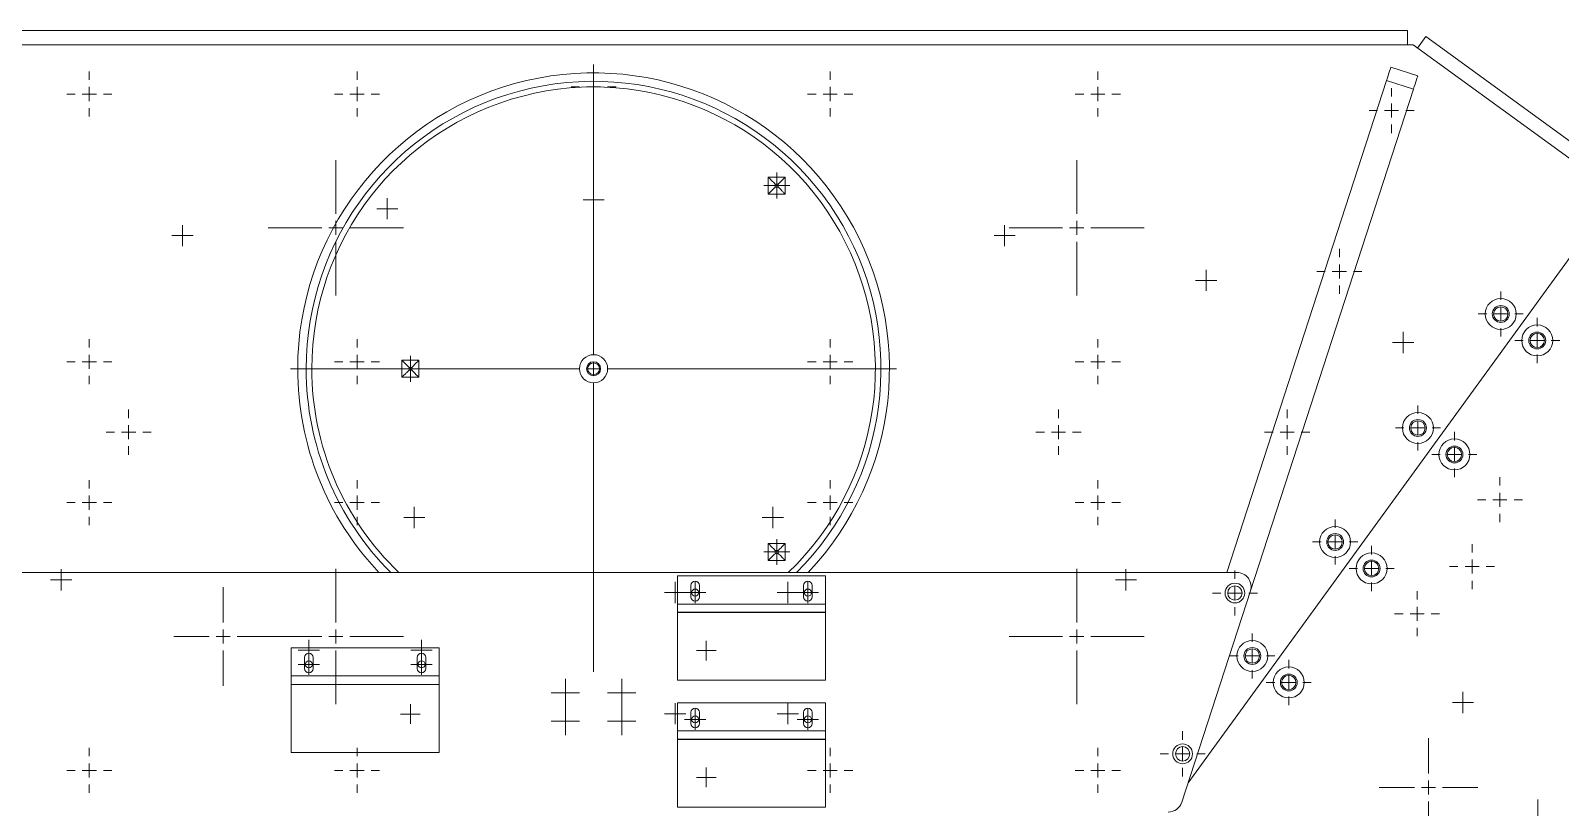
# Model space of a CAD drawing. Header units: millimetres. Extents: x 1529 to 6255, y 1713 to 5797.
# Drawn here: x 2578 to 3121, y 5125 to 5401 of the extents above; entities that cross this region are included whole.
import ezdxf

# ---------------------------------------------------------------- set-up
doc = ezdxf.new("R2010")
doc.units = ezdxf.units.MM

# ---------------------------------------------------------------- blocks, each defined once
blk = doc.blocks.new('SW_CENTERMARKSYMBOL_10')
at = {"color": 0, "linetype": 'Continuous', "lineweight": 0}
for p, q in [((0, 5), (0, 107.5)), ((-5, 0), (-107.5, 0)), ((0, 0), (-2.5, 0)), ((0, 0), (0, 2.5)), ((0, 0), (0, -2.5)), ((0, 0), (2.5, 0)), ((5, 0), (107.5, 0)), ((0, -5), (0, -107.5))]:
    blk.add_line(p, q, dxfattribs=at)
blk = doc.blocks.new('SW_CENTERMARKSYMBOL_11')
at = {"color": 0, "linetype": 'Continuous', "lineweight": 0}
for p, q in [((0, 5), (0, 8)), ((-5, 0), (-8, 0)), ((0, 0), (-2.5, 0)), ((0, 0), (0, 2.5)), ((0, 0), (0, -2.5)), ((0, 0), (2.5, 0)), ((5, 0), (8, 0)), ((0, -5), (0, -8))]:
    blk.add_line(p, q, dxfattribs=at)
blk = doc.blocks.new('SW_CENTERMARKSYMBOL_12')
at = {"color": 0, "linetype": 'Continuous', "lineweight": 0}
for p, q in [((0, 5), (0, 8)), ((-5, 0), (-8, 0)), ((0, 0), (-2.5, 0)), ((0, 0), (0, 2.5)), ((0, 0), (0, -2.5)), ((0, 0), (2.5, 0)), ((5, 0), (8, 0)), ((0, -5), (0, -8))]:
    blk.add_line(p, q, dxfattribs=at)
blk = doc.blocks.new('SW_CENTERMARKSYMBOL_19')
at = {"color": 0, "linetype": 'Continuous', "lineweight": 0}
for p, q in [((0, 5), (0, 8)), ((-5, 0), (-8, 0)), ((0, 0), (-2.5, 0)), ((0, 0), (0, 2.5)), ((0, 0), (0, -2.5)), ((0, 0), (2.5, 0)), ((5, 0), (8, 0)), ((0, -5), (0, -8))]:
    blk.add_line(p, q, dxfattribs=at)
blk = doc.blocks.new('SW_CENTERMARKSYMBOL_20')
at = {"color": 0, "linetype": 'Continuous', "lineweight": 0}
for p, q in [((0, 5), (0, 8)), ((-5, 0), (-8, 0)), ((0, 0), (-2.5, 0)), ((0, 0), (0, 2.5)), ((0, 0), (0, -2.5)), ((0, 0), (2.5, 0)), ((5, 0), (8, 0)), ((0, -5), (0, -8))]:
    blk.add_line(p, q, dxfattribs=at)
blk = doc.blocks.new('SW_CENTERMARKSYMBOL_30')
at = {"color": 0, "linetype": 'Continuous', "lineweight": 0}
for p, q in [((-2.5, 0), (-3.75, 0)), ((0, 0), (-2.5, 0)), ((0, 2.5), (0, 3.75)), ((0, 0), (0, 2.5)), ((0, 0), (0, -2.5)), ((0, 0), (2.5, 0)), ((2.5, 0), (3.75, 0)), ((0, -2.5), (0, -3.75))]:
    blk.add_line(p, q, dxfattribs=at)
blk = doc.blocks.new('SW_CENTERMARKSYMBOL_34')
at = {"color": 0, "linetype": 'Continuous', "lineweight": 0}
for p, q in [((0, 5), (0, 8)), ((-5, 0), (-8, 0)), ((0, 0), (-2.5, 0)), ((0, 0), (0, 2.5)), ((0, 0), (0, -2.5)), ((0, 0), (2.5, 0)), ((5, 0), (8, 0)), ((0, -5), (0, -8))]:
    blk.add_line(p, q, dxfattribs=at)
blk = doc.blocks.new('SW_CENTERMARKSYMBOL_35')
at = {"color": 0, "linetype": 'Continuous', "lineweight": 0}
for p, q in [((0, 5), (0, 8)), ((-5, 0), (-8, 0)), ((0, 0), (-2.5, 0)), ((0, 0), (0, 2.5)), ((0, 0), (0, -2.5)), ((0, 0), (2.5, 0)), ((5, 0), (8, 0)), ((0, -5), (0, -8))]:
    blk.add_line(p, q, dxfattribs=at)
blk = doc.blocks.new('SW_CENTERMARKSYMBOL_36')
at = {"color": 0, "linetype": 'Continuous', "lineweight": 0}
for p, q in [((0, 5), (0, 8)), ((-5, 0), (-8, 0)), ((0, 0), (-2.5, 0)), ((0, 0), (0, 2.5)), ((0, 0), (0, -2.5)), ((0, 0), (2.5, 0)), ((5, 0), (8, 0)), ((0, -5), (0, -8))]:
    blk.add_line(p, q, dxfattribs=at)
blk = doc.blocks.new('SW_CENTERMARKSYMBOL_43')
at = {"color": 0, "linetype": 'Continuous', "lineweight": 0}
for p, q in [((0, 5), (0, 8)), ((-5, 0), (-8, 0)), ((0, 0), (-2.5, 0)), ((0, 0), (0, 2.5)), ((0, 0), (0, -2.5)), ((0, 0), (2.5, 0)), ((5, 0), (8, 0)), ((0, -5), (0, -8))]:
    blk.add_line(p, q, dxfattribs=at)
blk = doc.blocks.new('SW_CENTERMARKSYMBOL_44')
at = {"color": 0, "linetype": 'Continuous', "lineweight": 0}
for p, q in [((0, 5), (0, 8)), ((-5, 0), (-8, 0)), ((0, 0), (-2.5, 0)), ((0, 0), (0, 2.5)), ((0, 0), (0, -2.5)), ((0, 0), (2.5, 0)), ((5, 0), (8, 0)), ((0, -5), (0, -8))]:
    blk.add_line(p, q, dxfattribs=at)
blk = doc.blocks.new('SW_CENTERMARKSYMBOL_45')
at = {"color": 0, "linetype": 'Continuous', "lineweight": 0}
for p, q in [((0, 5), (0, 8)), ((-5, 0), (-8, 0)), ((0, 0), (-2.5, 0)), ((0, 0), (0, 2.5)), ((0, 0), (0, -2.5)), ((0, 0), (2.5, 0)), ((5, 0), (8, 0)), ((0, -5), (0, -8))]:
    blk.add_line(p, q, dxfattribs=at)
blk = doc.blocks.new('SW_CENTERMARKSYMBOL_46')
at = {"color": 0, "linetype": 'Continuous', "lineweight": 0}
for p, q in [((0, 5), (0, 8)), ((-5, 0), (-8, 0)), ((0, 0), (-2.5, 0)), ((0, 0), (0, 2.5)), ((0, 0), (0, -2.5)), ((0, 0), (2.5, 0)), ((5, 0), (8, 0)), ((0, -5), (0, -8))]:
    blk.add_line(p, q, dxfattribs=at)
blk = doc.blocks.new('SW_CENTERMARKSYMBOL_47')
at = {"color": 0, "linetype": 'Continuous', "lineweight": 0}
for p, q in [((0, 5), (0, 8)), ((-5, 0), (-8, 0)), ((0, 0), (-2.5, 0)), ((0, 0), (0, 2.5)), ((0, 0), (0, -2.5)), ((0, 0), (2.5, 0)), ((5, 0), (8, 0)), ((0, -5), (0, -8))]:
    blk.add_line(p, q, dxfattribs=at)
blk = doc.blocks.new('SW_CENTERMARKSYMBOL_48')
at = {"color": 0, "linetype": 'Continuous', "lineweight": 0}
for p, q in [((0, 5), (0, 8)), ((-5, 0), (-8, 0)), ((0, 0), (-2.5, 0)), ((0, 0), (0, 2.5)), ((0, 0), (0, -2.5)), ((0, 0), (2.5, 0)), ((5, 0), (8, 0)), ((0, -5), (0, -8))]:
    blk.add_line(p, q, dxfattribs=at)
blk = doc.blocks.new('SW_CENTERMARKSYMBOL_49')
at = {"color": 0, "linetype": 'Continuous', "lineweight": 0}
for p, q in [((0, 5), (0, 8)), ((-5, 0), (-8, 0)), ((0, 0), (-2.5, 0)), ((0, 0), (0, 2.5)), ((0, 0), (0, -2.5)), ((0, 0), (2.5, 0)), ((5, 0), (8, 0)), ((0, -5), (0, -8))]:
    blk.add_line(p, q, dxfattribs=at)
blk = doc.blocks.new('SW_CENTERMARKSYMBOL_50')
at = {"color": 0, "linetype": 'Continuous', "lineweight": 0}
for p, q in [((0, 5), (0, 8)), ((-5, 0), (-8, 0)), ((0, 0), (-2.5, 0)), ((0, 0), (0, 2.5)), ((0, 0), (0, -2.5)), ((0, 0), (2.5, 0)), ((5, 0), (8, 0)), ((0, -5), (0, -8))]:
    blk.add_line(p, q, dxfattribs=at)
blk = doc.blocks.new('SW_CENTERMARKSYMBOL_51')
at = {"color": 0, "linetype": 'Continuous', "lineweight": 0}
for p, q in [((0, 5), (0, 8)), ((-5, 0), (-8, 0)), ((0, 0), (-2.5, 0)), ((0, 0), (0, 2.5)), ((0, 0), (0, -2.5)), ((0, 0), (2.5, 0)), ((5, 0), (8, 0)), ((0, -5), (0, -8))]:
    blk.add_line(p, q, dxfattribs=at)
blk = doc.blocks.new('SW_CENTERMARKSYMBOL_52')
at = {"color": 0, "linetype": 'Continuous', "lineweight": 0}
for p, q in [((0, 5), (0, 8)), ((-5, 0), (-8, 0)), ((0, 0), (-2.5, 0)), ((0, 0), (0, 2.5)), ((0, 0), (0, -2.5)), ((0, 0), (2.5, 0)), ((5, 0), (8, 0)), ((0, -5), (0, -8))]:
    blk.add_line(p, q, dxfattribs=at)
blk = doc.blocks.new('SW_CENTERMARKSYMBOL_53')
at = {"color": 0, "linetype": 'Continuous', "lineweight": 0}
for p, q in [((0, 5), (0, 8)), ((-5, 0), (-8, 0)), ((0, 0), (-2.5, 0)), ((0, 0), (0, 2.5)), ((0, 0), (0, -2.5)), ((0, 0), (2.5, 0)), ((5, 0), (8, 0)), ((0, -5), (0, -8))]:
    blk.add_line(p, q, dxfattribs=at)
blk = doc.blocks.new('SW_CENTERMARKSYMBOL_54')
at = {"color": 0, "linetype": 'Continuous', "lineweight": 0}
for p, q in [((0, 5), (0, 8)), ((-5, 0), (-8, 0)), ((0, 0), (-2.5, 0)), ((0, 0), (0, 2.5)), ((0, 0), (0, -2.5)), ((0, 0), (2.5, 0)), ((5, 0), (8, 0)), ((0, -5), (0, -8))]:
    blk.add_line(p, q, dxfattribs=at)
blk = doc.blocks.new('SW_CENTERMARKSYMBOL_55')
at = {"color": 0, "linetype": 'Continuous', "lineweight": 0}
for p, q in [((-2.5, 0), (-5, 0)), ((0, 0), (-2.5, 0)), ((0, 2.5), (0, 5)), ((0, 0), (0, 2.5)), ((0, 0), (0, -2.5)), ((0, 0), (2.5, 0)), ((2.5, 0), (5, 0)), ((0, -2.5), (0, -5))]:
    blk.add_line(p, q, dxfattribs=at)
blk = doc.blocks.new('SW_CENTERMARKSYMBOL_56')
at = {"color": 0, "linetype": 'Continuous', "lineweight": 0}
for p, q in [((-2.5, 0), (-5, 0)), ((0, 0), (-2.5, 0)), ((0, 2.5), (0, 5)), ((0, 0), (0, 2.5)), ((0, 0), (0, -2.5)), ((0, 0), (2.5, 0)), ((2.5, 0), (5, 0)), ((0, -2.5), (0, -5))]:
    blk.add_line(p, q, dxfattribs=at)
blk = doc.blocks.new('SW_CENTERMARKSYMBOL_57')
at = {"color": 0, "linetype": 'Continuous', "lineweight": 0}
for p, q in [((-2.5, 0), (-5, 0)), ((0, 0), (-2.5, 0)), ((0, 2.5), (0, 5)), ((0, 0), (0, 2.5)), ((0, 0), (0, -2.5)), ((0, 0), (2.5, 0)), ((2.5, 0), (5, 0)), ((0, -2.5), (0, -5))]:
    blk.add_line(p, q, dxfattribs=at)
blk = doc.blocks.new('SW_CENTERMARKSYMBOL_58')
at = {"color": 0, "linetype": 'Continuous', "lineweight": 0}
for p, q in [((-2.5, 0), (-5, 0)), ((0, 0), (-2.5, 0)), ((0, 2.5), (0, 5)), ((0, 0), (0, 2.5)), ((0, 0), (0, -2.5)), ((0, 0), (2.5, 0)), ((2.5, 0), (5, 0)), ((0, -2.5), (0, -5))]:
    blk.add_line(p, q, dxfattribs=at)
blk = doc.blocks.new('SW_CENTERMARKSYMBOL_59')
at = {"color": 0, "linetype": 'Continuous', "lineweight": 0}
for p, q in [((0, 5), (0, 8)), ((-5, 0), (-8, 0)), ((0, 0), (-2.5, 0)), ((0, 0), (0, 2.5)), ((0, 0), (0, -2.5)), ((0, 0), (2.5, 0)), ((5, 0), (8, 0)), ((0, -5), (0, -8))]:
    blk.add_line(p, q, dxfattribs=at)
blk = doc.blocks.new('SW_CENTERMARKSYMBOL_60')
at = {"color": 0, "linetype": 'Continuous', "lineweight": 0}
for p, q in [((0, 5), (0, 8)), ((-5, 0), (-8, 0)), ((0, 0), (-2.5, 0)), ((0, 0), (0, 2.5)), ((0, 0), (0, -2.5)), ((0, 0), (2.5, 0)), ((5, 0), (8, 0)), ((0, -5), (0, -8))]:
    blk.add_line(p, q, dxfattribs=at)
blk = doc.blocks.new('SW_CENTERMARKSYMBOL_61')
at = {"color": 0, "linetype": 'Continuous', "lineweight": 0}
for p, q in [((0, 5), (0, 8)), ((-5, 0), (-8, 0)), ((0, 0), (-2.5, 0)), ((0, 0), (0, 2.5)), ((0, 0), (0, -2.5)), ((0, 0), (2.5, 0)), ((5, 0), (8, 0)), ((0, -5), (0, -8))]:
    blk.add_line(p, q, dxfattribs=at)
blk = doc.blocks.new('SW_CENTERMARKSYMBOL_62')
at = {"color": 0, "linetype": 'Continuous', "lineweight": 0}
for p, q in [((0, 5), (0, 8)), ((-5, 0), (-8, 0)), ((0, 0), (-2.5, 0)), ((0, 0), (0, 2.5)), ((0, 0), (0, -2.5)), ((0, 0), (2.5, 0)), ((5, 0), (8, 0)), ((0, -5), (0, -8))]:
    blk.add_line(p, q, dxfattribs=at)
blk = doc.blocks.new('SW_CENTERMARKSYMBOL_63')
at = {"color": 0, "linetype": 'Continuous', "lineweight": 0}
for p, q in [((0, 5), (0, 8)), ((-5, 0), (-8, 0)), ((0, 0), (-2.5, 0)), ((0, 0), (0, 2.5)), ((0, 0), (0, -2.5)), ((0, 0), (2.5, 0)), ((5, 0), (8, 0)), ((0, -5), (0, -8))]:
    blk.add_line(p, q, dxfattribs=at)
blk = doc.blocks.new('SW_CENTERMARKSYMBOL_64')
at = {"color": 0, "linetype": 'Continuous', "lineweight": 0}
for p, q in [((0, 5), (0, 8)), ((-5, 0), (-8, 0)), ((0, 0), (-2.5, 0)), ((0, 0), (0, 2.5)), ((0, 0), (0, -2.5)), ((0, 0), (2.5, 0)), ((5, 0), (8, 0)), ((0, -5), (0, -8))]:
    blk.add_line(p, q, dxfattribs=at)
blk = doc.blocks.new('SW_CENTERMARKSYMBOL_65')
at = {"color": 0, "linetype": 'Continuous', "lineweight": 0}
for p, q in [((0, 5), (0, 8)), ((-5, 0), (-8, 0)), ((0, 0), (-2.5, 0)), ((0, 0), (0, 2.5)), ((0, 0), (0, -2.5)), ((0, 0), (2.5, 0)), ((5, 0), (8, 0)), ((0, -5), (0, -8))]:
    blk.add_line(p, q, dxfattribs=at)
blk = doc.blocks.new('SW_CENTERMARKSYMBOL_66')
at = {"color": 0, "linetype": 'Continuous', "lineweight": 0}
for p, q in [((0, 5), (0, 8)), ((-5, 0), (-8, 0)), ((0, 0), (-2.5, 0)), ((0, 0), (0, 2.5)), ((0, 0), (0, -2.5)), ((0, 0), (2.5, 0)), ((5, 0), (8, 0)), ((0, -5), (0, -8))]:
    blk.add_line(p, q, dxfattribs=at)
blk = doc.blocks.new('SW_CENTERMARKSYMBOL_67')
at = {"color": 0, "linetype": 'Continuous', "lineweight": 0}
for p, q in [((-2.5, 0), (-4.6, 0)), ((0, 0), (-2.5, 0)), ((0, 2.5), (0, 4.6)), ((0, 0), (0, 2.5)), ((0, 0), (0, -2.5)), ((0, 0), (2.5, 0)), ((2.5, 0), (4.6, 0)), ((0, -2.5), (0, -4.6))]:
    blk.add_line(p, q, dxfattribs=at)
blk = doc.blocks.new('SW_CENTERMARKSYMBOL_68')
at = {"color": 0, "linetype": 'Continuous', "lineweight": 0}
for p, q in [((-2.5, 0), (-4.6, 0)), ((0, 0), (-2.5, 0)), ((0, 2.5), (0, 4.6)), ((0, 0), (0, 2.5)), ((0, 0), (0, -2.5)), ((0, 0), (2.5, 0)), ((2.5, 0), (4.6, 0)), ((0, -2.5), (0, -4.6))]:
    blk.add_line(p, q, dxfattribs=at)
blk = doc.blocks.new('SW_CENTERMARKSYMBOL_69')
at = {"color": 0, "linetype": 'Continuous', "lineweight": 0}
for p, q in [((-2.5, 0), (-4.6, 0)), ((0, 0), (-2.5, 0)), ((0, 2.5), (0, 4.6)), ((0, 0), (0, 2.5)), ((0, 0), (0, -2.5)), ((0, 0), (2.5, 0)), ((2.5, 0), (4.6, 0)), ((0, -2.5), (0, -4.6))]:
    blk.add_line(p, q, dxfattribs=at)
blk = doc.blocks.new('SW_CENTERMARKSYMBOL_78')
at = {"color": 0, "linetype": 'Continuous', "lineweight": 0}
for p, q in [((0, 5), (0, 8)), ((-5, 0), (-8, 0)), ((0, 0), (-2.5, 0)), ((0, 0), (0, 2.5)), ((0, 0), (0, -2.5)), ((0, 0), (2.5, 0)), ((5, 0), (8, 0)), ((0, -5), (0, -8))]:
    blk.add_line(p, q, dxfattribs=at)
blk = doc.blocks.new('SW_CENTERMARKSYMBOL_111')
at = {"color": 0, "linetype": 'Continuous', "lineweight": 0}
for p, q in [((0, 5), (0, 24)), ((-5, 0), (-24, 0)), ((0, 0), (-2.5, 0)), ((0, 0), (0, 2.5)), ((0, 0), (0, -2.5)), ((0, 0), (2.5, 0)), ((5, 0), (24, 0)), ((0, -5), (0, -24))]:
    blk.add_line(p, q, dxfattribs=at)
blk = doc.blocks.new('SW_CENTERMARKSYMBOL_115')
at = {"color": 0, "linetype": 'Continuous', "lineweight": 0}
for p, q in [((0, 5), (0, 8)), ((-5, 0), (-8, 0)), ((0, 0), (-2.5, 0)), ((0, 0), (0, 2.5)), ((0, 0), (0, -2.5)), ((0, 0), (2.5, 0)), ((5, 0), (8, 0)), ((0, -5), (0, -8))]:
    blk.add_line(p, q, dxfattribs=at)
blk = doc.blocks.new('SW_CENTERMARKSYMBOL_128')
at = {"color": 0, "linetype": 'Continuous', "lineweight": 0}
for p, q in [((0, 5), (0, 8)), ((-5, 0), (-8, 0)), ((0, 0), (-2.5, 0)), ((0, 0), (0, 2.5)), ((0, 0), (0, -2.5)), ((0, 0), (2.5, 0)), ((5, 0), (8, 0)), ((0, -5), (0, -8))]:
    blk.add_line(p, q, dxfattribs=at)
blk = doc.blocks.new('SW_CENTERMARKSYMBOL_129')
at = {"color": 0, "linetype": 'Continuous', "lineweight": 0}
for p, q in [((0, 5), (0, 8)), ((-5, 0), (-8, 0)), ((0, 0), (-2.5, 0)), ((0, 0), (0, 2.5)), ((0, 0), (0, -2.5)), ((0, 0), (2.5, 0)), ((5, 0), (8, 0)), ((0, -5), (0, -8))]:
    blk.add_line(p, q, dxfattribs=at)
blk = doc.blocks.new('SW_CENTERMARKSYMBOL_130')
at = {"color": 0, "linetype": 'Continuous', "lineweight": 0}
for p, q in [((0, 5), (0, 8)), ((-5, 0), (-8, 0)), ((0, 0), (-2.5, 0)), ((0, 0), (0, 2.5)), ((0, 0), (0, -2.5)), ((0, 0), (2.5, 0)), ((5, 0), (8, 0)), ((0, -5), (0, -8))]:
    blk.add_line(p, q, dxfattribs=at)
blk = doc.blocks.new('SW_CENTERMARKSYMBOL_131')
at = {"color": 0, "linetype": 'Continuous', "lineweight": 0}
for p, q in [((0, 5), (0, 8)), ((-5, 0), (-8, 0)), ((0, 0), (-2.5, 0)), ((0, 0), (0, 2.5)), ((0, 0), (0, -2.5)), ((0, 0), (2.5, 0)), ((5, 0), (8, 0)), ((0, -5), (0, -8))]:
    blk.add_line(p, q, dxfattribs=at)
blk = doc.blocks.new('SW_CENTERMARKSYMBOL_132')
at = {"color": 0, "linetype": 'Continuous', "lineweight": 0}
for p, q in [((0, 5), (0, 8)), ((-5, 0), (-8, 0)), ((0, 0), (-2.5, 0)), ((0, 0), (0, 2.5)), ((0, 0), (0, -2.5)), ((0, 0), (2.5, 0)), ((5, 0), (8, 0)), ((0, -5), (0, -8))]:
    blk.add_line(p, q, dxfattribs=at)
blk = doc.blocks.new('SW_CENTERMARKSYMBOL_135')
at = {"color": 0, "linetype": 'Continuous', "lineweight": 0}
for p, q in [((-2.5, 0), (-3.75, 0)), ((0, 0), (-2.5, 0)), ((0, 2.5), (0, 3.75)), ((0, 0), (0, 2.5)), ((0, 0), (0, -2.5)), ((0, 0), (2.5, 0)), ((2.5, 0), (3.75, 0)), ((0, -2.5), (0, -3.75))]:
    blk.add_line(p, q, dxfattribs=at)
blk = doc.blocks.new('SW_CENTERMARKSYMBOL_136')
at = {"color": 0, "linetype": 'Continuous', "lineweight": 0}
for p, q in [((-2.5, 0), (-3.75, 0)), ((0, 0), (-2.5, 0)), ((0, 2.5), (0, 3.75)), ((0, 0), (0, 2.5)), ((0, 0), (0, -2.5)), ((0, 0), (2.5, 0)), ((2.5, 0), (3.75, 0)), ((0, -2.5), (0, -3.75))]:
    blk.add_line(p, q, dxfattribs=at)
blk = doc.blocks.new('SW_CENTERMARKSYMBOL_137')
at = {"color": 0, "linetype": 'Continuous', "lineweight": 0}
for p, q in [((-2.5, 0), (-3.75, 0)), ((0, 0), (-2.5, 0)), ((0, 2.5), (0, 3.75)), ((0, 0), (0, 2.5)), ((0, 0), (0, -2.5)), ((0, 0), (2.5, 0)), ((2.5, 0), (3.75, 0)), ((0, -2.5), (0, -3.75))]:
    blk.add_line(p, q, dxfattribs=at)
blk = doc.blocks.new('SW_CENTERMARKSYMBOL_138')
at = {"color": 0, "linetype": 'Continuous', "lineweight": 0}
for p, q in [((-2.5, 0), (-3.75, 0)), ((0, 0), (-2.5, 0)), ((0, 2.5), (0, 3.75)), ((0, 0), (0, 2.5)), ((0, 0), (0, -2.5)), ((0, 0), (2.5, 0)), ((2.5, 0), (3.75, 0)), ((0, -2.5), (0, -3.75))]:
    blk.add_line(p, q, dxfattribs=at)
blk = doc.blocks.new('SW_CENTERMARKSYMBOL_139')
at = {"color": 0, "linetype": 'Continuous', "lineweight": 0}
for p, q in [((-2.5, 0), (-3.75, 0)), ((0, 0), (-2.5, 0)), ((0, 2.5), (0, 3.75)), ((0, 0), (0, 2.5)), ((0, 0), (0, -2.5)), ((0, 0), (2.5, 0)), ((2.5, 0), (3.75, 0)), ((0, -2.5), (0, -3.75))]:
    blk.add_line(p, q, dxfattribs=at)
blk = doc.blocks.new('SW_CENTERMARKSYMBOL_140')
at = {"color": 0, "linetype": 'Continuous', "lineweight": 0}
for p, q in [((-2.5, 0), (-3.75, 0)), ((0, 0), (-2.5, 0)), ((0, 2.5), (0, 3.75)), ((0, 0), (0, 2.5)), ((0, 0), (0, -2.5)), ((0, 0), (2.5, 0)), ((2.5, 0), (3.75, 0)), ((0, -2.5), (0, -3.75))]:
    blk.add_line(p, q, dxfattribs=at)
blk = doc.blocks.new('SW_CENTERMARKSYMBOL_178')
at = {"color": 0, "linetype": 'Continuous', "lineweight": 0}
for p, q in [((-2.5, 0), (-3.5, 0)), ((0, 0), (-2.5, 0)), ((0, 2.5), (0, 3.5)), ((0, 0), (0, 2.5)), ((0, 0), (0, -2.5)), ((0, 0), (2.5, 0)), ((2.5, 0), (3.5, 0)), ((0, -2.5), (0, -3.5))]:
    blk.add_line(p, q, dxfattribs=at)
blk = doc.blocks.new('SW_CENTERMARKSYMBOL_185')
at = {"color": 0, "linetype": 'Continuous', "lineweight": 0}
for p, q in [((0, 5), (0, 24)), ((-5, 0), (-24, 0)), ((0, 0), (-2.5, 0)), ((0, 0), (0, 2.5)), ((0, 0), (0, -2.5)), ((0, 0), (2.5, 0)), ((5, 0), (24, 0)), ((0, -5), (0, -24))]:
    blk.add_line(p, q, dxfattribs=at)
blk = doc.blocks.new('SW_CENTERMARKSYMBOL_186')
at = {"color": 0, "linetype": 'Continuous', "lineweight": 0}
for p, q in [((0, 5), (0, 17.5)), ((-5, 0), (-17.5, 0)), ((0, 0), (-2.5, 0)), ((0, 0), (0, 2.5)), ((0, 0), (0, -2.5)), ((0, 0), (2.5, 0)), ((5, 0), (17.5, 0)), ((0, -5), (0, -17.5))]:
    blk.add_line(p, q, dxfattribs=at)
blk = doc.blocks.new('SW_CENTERMARKSYMBOL_225')
at = {"color": 0, "linetype": 'Continuous', "lineweight": 0}
for p, q in [((-2.5, 0), (-3.75, 0)), ((0, 0), (-2.5, 0)), ((0, 2.5), (0, 3.75)), ((0, 0), (0, 2.5)), ((0, 0), (0, -2.5)), ((0, 0), (2.5, 0)), ((2.5, 0), (3.75, 0)), ((0, -2.5), (0, -3.75))]:
    blk.add_line(p, q, dxfattribs=at)
blk = doc.blocks.new('SW_CENTERMARKSYMBOL_226')
at = {"color": 0, "linetype": 'Continuous', "lineweight": 0}
for p, q in [((-2.5, 0), (-3.75, 0)), ((0, 0), (-2.5, 0)), ((0, 2.5), (0, 3.75)), ((0, 0), (0, 2.5)), ((0, 0), (0, -2.5)), ((0, 0), (2.5, 0)), ((2.5, 0), (3.75, 0)), ((0, -2.5), (0, -3.75))]:
    blk.add_line(p, q, dxfattribs=at)
blk = doc.blocks.new('SW_CENTERMARKSYMBOL_227')
at = {"color": 0, "linetype": 'Continuous', "lineweight": 0}
for p, q in [((-2.5, 0), (-3.75, 0)), ((0, 0), (-2.5, 0)), ((0, 2.5), (0, 3.75)), ((0, 0), (0, 2.5)), ((0, 0), (0, -2.5)), ((0, 0), (2.5, 0)), ((2.5, 0), (3.75, 0)), ((0, -2.5), (0, -3.75))]:
    blk.add_line(p, q, dxfattribs=at)
blk = doc.blocks.new('SW_CENTERMARKSYMBOL_228')
at = {"color": 0, "linetype": 'Continuous', "lineweight": 0}
for p, q in [((-2.5, 0), (-3.75, 0)), ((0, 0), (-2.5, 0)), ((0, 2.5), (0, 3.75)), ((0, 0), (0, 2.5)), ((0, 0), (0, -2.5)), ((0, 0), (2.5, 0)), ((2.5, 0), (3.75, 0)), ((0, -2.5), (0, -3.75))]:
    blk.add_line(p, q, dxfattribs=at)
blk = doc.blocks.new('SW_CENTERMARKSYMBOL_229')
at = {"color": 0, "linetype": 'Continuous', "lineweight": 0}
for p, q in [((-2.5, 0), (-3.75, 0)), ((0, 0), (-2.5, 0)), ((0, 2.5), (0, 3.75)), ((0, 0), (0, 2.5)), ((0, 0), (0, -2.5)), ((0, 0), (2.5, 0)), ((2.5, 0), (3.75, 0)), ((0, -2.5), (0, -3.75))]:
    blk.add_line(p, q, dxfattribs=at)
blk = doc.blocks.new('SW_CENTERMARKSYMBOL_230')
at = {"color": 0, "linetype": 'Continuous', "lineweight": 0}
for p, q in [((-2.5, 0), (-3.75, 0)), ((0, 0), (-2.5, 0)), ((0, 2.5), (0, 3.75)), ((0, 0), (0, 2.5)), ((0, 0), (0, -2.5)), ((0, 0), (2.5, 0)), ((2.5, 0), (3.75, 0)), ((0, -2.5), (0, -3.75))]:
    blk.add_line(p, q, dxfattribs=at)
blk = doc.blocks.new('SW_CENTERMARKSYMBOL_231')
at = {"color": 0, "linetype": 'Continuous', "lineweight": 0}
for p, q in [((-2.5, 0), (-3.75, 0)), ((0, 0), (-2.5, 0)), ((0, 2.5), (0, 3.75)), ((0, 0), (0, 2.5)), ((0, 0), (0, -2.5)), ((0, 0), (2.5, 0)), ((2.5, 0), (3.75, 0)), ((0, -2.5), (0, -3.75))]:
    blk.add_line(p, q, dxfattribs=at)
blk = doc.blocks.new('SW_CENTERMARKSYMBOL_232')
at = {"color": 0, "linetype": 'Continuous', "lineweight": 0}
for p, q in [((-2.5, 0), (-3.75, 0)), ((0, 0), (-2.5, 0)), ((0, 2.5), (0, 3.75)), ((0, 0), (0, 2.5)), ((0, 0), (0, -2.5)), ((0, 0), (2.5, 0)), ((2.5, 0), (3.75, 0)), ((0, -2.5), (0, -3.75))]:
    blk.add_line(p, q, dxfattribs=at)
blk = doc.blocks.new('SW_CENTERMARKSYMBOL_233')
at = {"color": 0, "linetype": 'Continuous', "lineweight": 0}
for p, q in [((-2.5, 0), (-3.75, 0)), ((0, 0), (-2.5, 0)), ((0, 2.5), (0, 3.75)), ((0, 0), (0, 2.5)), ((0, 0), (0, -2.5)), ((0, 0), (2.5, 0)), ((2.5, 0), (3.75, 0)), ((0, -2.5), (0, -3.75))]:
    blk.add_line(p, q, dxfattribs=at)
blk = doc.blocks.new('SW_CENTERMARKSYMBOL_234')
at = {"color": 0, "linetype": 'Continuous', "lineweight": 0}
for p, q in [((-2.5, 0), (-3.75, 0)), ((0, 0), (-2.5, 0)), ((0, 2.5), (0, 3.75)), ((0, 0), (0, 2.5)), ((0, 0), (0, -2.5)), ((0, 0), (2.5, 0)), ((2.5, 0), (3.75, 0)), ((0, -2.5), (0, -3.75))]:
    blk.add_line(p, q, dxfattribs=at)
blk = doc.blocks.new('SW_CENTERMARKSYMBOL_235')
at = {"color": 0, "linetype": 'Continuous', "lineweight": 0}
for p, q in [((-2.5, 0), (-3.75, 0)), ((0, 0), (-2.5, 0)), ((0, 2.5), (0, 3.75)), ((0, 0), (0, 2.5)), ((0, 0), (0, -2.5)), ((0, 0), (2.5, 0)), ((2.5, 0), (3.75, 0)), ((0, -2.5), (0, -3.75))]:
    blk.add_line(p, q, dxfattribs=at)
blk = doc.blocks.new('SW_CENTERMARKSYMBOL_236')
at = {"color": 0, "linetype": 'Continuous', "lineweight": 0}
for p, q in [((-2.5, 0), (-3.75, 0)), ((0, 0), (-2.5, 0)), ((0, 2.5), (0, 3.75)), ((0, 0), (0, 2.5)), ((0, 0), (0, -2.5)), ((0, 0), (2.5, 0)), ((2.5, 0), (3.75, 0)), ((0, -2.5), (0, -3.75))]:
    blk.add_line(p, q, dxfattribs=at)
blk = doc.blocks.new('SW_CENTERMARKSYMBOL_237')
at = {"color": 0, "linetype": 'Continuous', "lineweight": 0}
for p, q in [((-2.5, 0), (-3.75, 0)), ((0, 0), (-2.5, 0)), ((0, 2.5), (0, 3.75)), ((0, 0), (0, 2.5)), ((0, 0), (0, -2.5)), ((0, 0), (2.5, 0)), ((2.5, 0), (3.75, 0)), ((0, -2.5), (0, -3.75))]:
    blk.add_line(p, q, dxfattribs=at)
blk = doc.blocks.new('SW_CENTERMARKSYMBOL_238')
at = {"color": 0, "linetype": 'Continuous', "lineweight": 0}
for p, q in [((-2.5, 0), (-3.75, 0)), ((0, 0), (-2.5, 0)), ((0, 2.5), (0, 3.75)), ((0, 0), (0, 2.5)), ((0, 0), (0, -2.5)), ((0, 0), (2.5, 0)), ((2.5, 0), (3.75, 0)), ((0, -2.5), (0, -3.75))]:
    blk.add_line(p, q, dxfattribs=at)
blk = doc.blocks.new('SW_CENTERMARKSYMBOL_239')
at = {"color": 0, "linetype": 'Continuous', "lineweight": 0}
for p, q in [((-2.5, 0), (-3.75, 0)), ((0, 0), (-2.5, 0)), ((0, 2.5), (0, 3.75)), ((0, 0), (0, 2.5)), ((0, 0), (0, -2.5)), ((0, 0), (2.5, 0)), ((2.5, 0), (3.75, 0)), ((0, -2.5), (0, -3.75))]:
    blk.add_line(p, q, dxfattribs=at)
blk = doc.blocks.new('SW_CENTERMARKSYMBOL_248')
at = {"color": 0, "linetype": 'Continuous', "lineweight": 0}
for p, q in [((-2.5, 0), (-3.5, 0)), ((0, 0), (-2.5, 0)), ((0, 2.5), (0, 3.5)), ((0, 0), (0, 2.5)), ((0, 0), (0, -2.5)), ((0, 0), (2.5, 0)), ((2.5, 0), (3.5, 0)), ((0, -2.5), (0, -3.5))]:
    blk.add_line(p, q, dxfattribs=at)
blk = doc.blocks.new('SW_CENTERMARKSYMBOL_249')
at = {"color": 0, "linetype": 'Continuous', "lineweight": 0}
for p, q in [((0, 5), (0, 24)), ((-5, 0), (-24, 0)), ((0, 0), (-2.5, 0)), ((0, 0), (0, 2.5)), ((0, 0), (0, -2.5)), ((0, 0), (2.5, 0)), ((5, 0), (24, 0)), ((0, -5), (0, -24))]:
    blk.add_line(p, q, dxfattribs=at)
blk = doc.blocks.new('SW_CENTERMARKSYMBOL_257')
at = {"color": 0, "linetype": 'Continuous', "lineweight": 0}
for p, q in [((0, 5), (0, 24)), ((-5, 0), (-24, 0)), ((0, 0), (-2.5, 0)), ((0, 0), (0, 2.5)), ((0, 0), (0, -2.5)), ((0, 0), (2.5, 0)), ((5, 0), (24, 0)), ((0, -5), (0, -24))]:
    blk.add_line(p, q, dxfattribs=at)
blk = doc.blocks.new('SW_CENTERMARKSYMBOL_262')
at = {"color": 0, "linetype": 'Continuous', "lineweight": 0}
for p, q in [((-2.5, 0), (-3.75, 0)), ((0, 0), (-2.5, 0)), ((0, 2.5), (0, 3.75)), ((0, 0), (0, 2.5)), ((0, 0), (0, -2.5)), ((0, 0), (2.5, 0)), ((2.5, 0), (3.75, 0)), ((0, -2.5), (0, -3.75))]:
    blk.add_line(p, q, dxfattribs=at)
blk = doc.blocks.new('SW_CENTERMARKSYMBOL_265')
at = {"color": 0, "linetype": 'Continuous', "lineweight": 0}
for p, q in [((0, 5), (0, 8)), ((-5, 0), (-8, 0)), ((0, 0), (-2.5, 0)), ((0, 0), (0, 2.5)), ((0, 0), (0, -2.5)), ((0, 0), (2.5, 0)), ((5, 0), (8, 0)), ((0, -5), (0, -8))]:
    blk.add_line(p, q, dxfattribs=at)
blk = doc.blocks.new('SW_CENTERMARKSYMBOL_273')
at = {"color": 0, "linetype": 'Continuous', "lineweight": 0}
for p, q in [((0, 5), (0, 24)), ((-5, 0), (-24, 0)), ((0, 0), (-2.5, 0)), ((0, 0), (0, 2.5)), ((0, 0), (0, -2.5)), ((0, 0), (2.5, 0)), ((5, 0), (24, 0)), ((0, -5), (0, -24))]:
    blk.add_line(p, q, dxfattribs=at)
blk = doc.blocks.new('SW_CENTERMARKSYMBOL_311')
at = {"color": 0, "linetype": 'Continuous', "lineweight": 0}
for p, q in [((0, 5), (0, 17.5)), ((-5, 0), (-17.5, 0)), ((0, 0), (-2.5, 0)), ((0, 0), (0, 2.5)), ((0, 0), (0, -2.5)), ((0, 0), (2.5, 0)), ((5, 0), (17.5, 0)), ((0, -5), (0, -17.5))]:
    blk.add_line(p, q, dxfattribs=at)
blk = doc.blocks.new('SW_CENTERMARKSYMBOL_323')
at = {"color": 0, "linetype": 'Continuous', "lineweight": 0}
for p, q in [((-2.5, 0), (-3.5, 0)), ((0, 0), (-2.5, 0)), ((0, 2.5), (0, 3.5)), ((0, 0), (0, 2.5)), ((0, 0), (0, -2.5)), ((0, 0), (2.5, 0)), ((2.5, 0), (3.5, 0)), ((0, -2.5), (0, -3.5))]:
    blk.add_line(p, q, dxfattribs=at)

msp = doc.modelspace()

# ---------------------------------------------------------------- linework, layer by layer
at = {"color": 7, "linetype": 'Continuous', "lineweight": 15}
for p, q in [((2489.304, 5400.883), (3066.91, 5400.883)), ((3066.91, 5395.883), (3066.91, 5400.883)), ((3070.528, 5394.708), (3073.467, 5398.753)), ((3540.76, 5059.244), (3073.467, 5398.753)), ((2487.304, 5395.883), (3068.91, 5395.883)), ((3141.198, 5343.363), (3068.91, 5395.883)), ((3061.065, 5387.918), (3070.575, 5384.827)), ((3002.802, 5208.604), (3059.52, 5383.162)), ((3059.52, 5383.162), (3069.03, 5380.072)), ((3011.19, 5202.059), (3069.03, 5380.072)), ((2840.107, 5348.883), (2840.107, 5342.883)), ((2846.107, 5348.883), (2840.107, 5348.883)), ((2846.107, 5342.883), (2846.107, 5348.883)), ((2840.107, 5342.883), (2846.107, 5342.883)), ((2842.607, 5346.383), (2842.607, 5345.383)), ((2843.607, 5346.383), (2842.607, 5346.383)), ((2842.607, 5345.383), (2843.607, 5345.383)), ((2843.607, 5345.383), (2843.607, 5346.383)), ((3141.198, 5343.363), (2989.068, 5133.973)), ((3115.309, 5289.866), (3114.718, 5289.052)), ((2710.107, 5283.883), (2710.107, 5277.883)), ((2716.107, 5283.883), (2710.107, 5283.883)), ((2716.107, 5277.883), (2716.107, 5283.883)), ((2710.107, 5277.883), (2716.107, 5277.883)), ((2712.607, 5281.383), (2712.607, 5280.383)), ((2713.607, 5281.383), (2712.607, 5281.383)), ((2713.607, 5280.383), (2712.607, 5280.383)), ((2713.607, 5281.383), (2713.607, 5280.383)), ((2840.107, 5212.883), (2840.107, 5218.883)), ((2840.107, 5218.883), (2846.107, 5218.883)), ((2846.107, 5218.883), (2846.107, 5212.883)), ((2846.107, 5212.883), (2840.107, 5212.883)), ((2842.607, 5216.383), (2842.607, 5215.383)), ((2843.607, 5216.383), (2842.607, 5216.383)), ((2843.607, 5215.383), (2842.607, 5215.383)), ((2843.607, 5215.383), (2843.607, 5216.383)), ((2549.779, 5208.604), (3006.435, 5208.604)), ((2860.407, 5207.383), (2807.907, 5207.383)), ((2807.907, 5197.383), (2807.907, 5207.383)), ((2860.407, 5207.383), (2860.407, 5197.383)), ((2812.657, 5199.983), (2812.657, 5203.983)), ((2815.657, 5203.983), (2815.657, 5199.983)), ((2852.657, 5199.983), (2852.657, 5203.983)), ((2855.657, 5203.983), (2855.657, 5199.983)), ((2986.821, 5127.059), (3011.19, 5202.059)), ((2807.907, 5194.383), (2807.907, 5197.383)), ((2860.407, 5197.383), (2807.907, 5197.383)), ((2860.407, 5197.383), (2860.407, 5194.383)), ((2807.907, 5194.483), (2807.907, 5170.383)), ((2860.407, 5194.483), (2807.907, 5194.483)), ((2807.907, 5194.383), (2860.407, 5194.383)), ((2860.407, 5170.383), (2860.407, 5194.483)), ((2723.307, 5181.883), (2670.807, 5181.883)), ((2670.807, 5171.883), (2670.807, 5181.883)), ((2723.307, 5181.883), (2723.307, 5171.883)), ((2675.557, 5174.483), (2675.557, 5178.483)), ((2678.557, 5178.483), (2678.557, 5174.483)), ((2715.557, 5174.483), (2715.557, 5178.483)), ((2718.557, 5178.483), (2718.557, 5174.483)), ((2723.307, 5171.883), (2670.807, 5171.883)), ((2670.807, 5168.883), (2670.807, 5171.883)), ((2670.807, 5168.883), (2723.307, 5168.883)), ((2670.807, 5144.783), (2670.807, 5168.883)), ((2723.307, 5171.883), (2723.307, 5168.883)), ((2723.307, 5168.883), (2723.307, 5144.783)), ((2807.907, 5170.383), (2860.407, 5170.383)), ((3027.141, 5168.513), (3026.55, 5167.7)), ((2860.407, 5162.383), (2807.907, 5162.383)), ((2807.907, 5152.383), (2807.907, 5162.383)), ((2812.657, 5154.983), (2812.657, 5158.983)), ((2815.657, 5158.983), (2815.657, 5154.983)), ((2852.657, 5154.983), (2852.657, 5158.983)), ((2855.657, 5158.983), (2855.657, 5154.983)), ((2860.407, 5162.383), (2860.407, 5152.383)), ((2807.907, 5149.383), (2807.907, 5152.383)), ((2860.407, 5152.383), (2807.907, 5152.383)), ((2860.407, 5152.383), (2860.407, 5149.383)), ((2807.907, 5149.483), (2807.907, 5125.383)), ((2860.407, 5149.483), (2807.907, 5149.483)), ((2807.907, 5149.383), (2860.407, 5149.383)), ((2860.407, 5125.383), (2860.407, 5149.483)), ((2723.307, 5144.783), (2670.807, 5144.783)), ((2807.907, 5125.383), (2860.407, 5125.383))]:
    msp.add_line(p, q, dxfattribs=at)
at = {"color": 7, "linetype": 'Continuous', "lineweight": 15, "flags": 128}
for points in [[(3059.52, 5383.162), (3059.821, 5384.09), (3060.111, 5384.982), (3060.378, 5385.804), (3060.612, 5386.525), (3060.804, 5387.116), (3060.947, 5387.556), (3061.035, 5387.826), (3061.065, 5387.918)], [(3069.03, 5380.072), (3069.332, 5381), (3069.621, 5381.892), (3069.889, 5382.714), (3070.123, 5383.435), (3070.315, 5384.026), (3070.458, 5384.465), (3070.546, 5384.736), (3070.575, 5384.827)]]:
    msp.add_lwpolyline(points, dxfattribs=at)
at = {"color": 7, "linetype": 'Continuous', "lineweight": 15}
for centre, radius in [((3100.047, 5300.333), 5.5), ((3100.047, 5300.333), 3), ((3100.047, 5300.333), 2.55), ((3112.991, 5290.928), 5.5), ((3112.991, 5290.928), 3), ((3112.991, 5290.928), 2.55), ((2778.107, 5280.883), 5), ((2778.107, 5280.883), 2.5), ((2778.107, 5280.883), 2.1), ((3070.657, 5259.882), 5.5), ((3070.657, 5259.882), 3), ((3070.657, 5259.882), 2.55), ((3083.602, 5250.478), 5.5), ((3083.602, 5250.478), 3), ((3083.602, 5250.478), 2.55), ((3041.268, 5219.431), 5.5), ((3041.268, 5219.431), 3), ((3041.268, 5219.431), 2.55), ((3054.212, 5210.027), 5.5), ((3054.212, 5210.027), 3), ((3054.212, 5210.027), 2.55), ((2814.157, 5201.483), 1.25), ((2854.157, 5201.483), 1.25), ((3005.693, 5201.32), 3.5), ((3005.693, 5201.32), 2.55), ((3011.879, 5178.98), 5.5), ((3011.879, 5178.98), 3), ((3011.879, 5178.98), 2.55), ((2677.057, 5175.983), 1.25), ((2717.057, 5175.983), 1.25), ((3024.823, 5169.576), 5.5), ((3024.823, 5169.576), 3), ((3024.823, 5169.576), 2.55), ((2814.157, 5156.483), 1.25), ((2854.157, 5156.483), 1.25), ((2987.152, 5144.256), 3.5), ((2987.152, 5144.256), 2.55)]:
    msp.add_circle(centre, radius, dxfattribs=at)
for centre, radius, start, end in [((2778.107, 5280.883), 105, 316.49849, 180), ((2778.107, 5280.883), 102, 314.87726, 180), ((2778.107, 5280.883), 100, 313.71449, 180), ((2778.107, 5280.883), 105, 180, 223.50151), ((2778.107, 5280.883), 102, 180, 225.12274), ((2778.107, 5280.883), 100, 180, 226.28551), ((3006.435, 5203.604), 5, 342, 90), ((2814.157, 5203.983), 1.5, 0, 180), ((2854.157, 5203.983), 1.5, 0, 180), ((2814.157, 5199.983), 1.5, 180, 0), ((2854.157, 5199.983), 1.5, 180, 0), ((2677.057, 5178.483), 1.5, 0, 180), ((2717.057, 5178.483), 1.5, 0, 180), ((2677.057, 5174.483), 1.5, 180, 0), ((2717.057, 5174.483), 1.5, 180, 0), ((2814.157, 5158.983), 1.5, 0, 180), ((2854.157, 5158.983), 1.5, 0, 180), ((2814.157, 5154.983), 1.5, 180, 0), ((2854.157, 5154.983), 1.5, 180, 0), ((2982.066, 5128.604), 5, 270, 342)]:
    msp.add_arc(centre, radius, start, end, dxfattribs=at)
for points, knots in [([(2840.107, 5348.883), (2840.258, 5348.732), (2840.781, 5348.21), (2841.849, 5347.141), (2842.607, 5346.383)], [0.00000357, 0.00000357, 0.00000357, 0.00000357, 0.28989795, 1, 1, 1, 1]), ([(2846.107, 5348.883), (2845.956, 5348.732), (2845.433, 5348.21), (2844.365, 5347.141), (2843.607, 5346.383)], [0.00000335, 0.00000335, 0.00000335, 0.00000335, 0.28989795, 1, 1, 1, 1]), ([(2840.107, 5342.883), (2840.258, 5343.034), (2840.781, 5343.557), (2841.849, 5344.625), (2842.607, 5345.383)], [0.00000414, 0.00000414, 0.00000414, 0.00000414, 0.28989795, 1, 1, 1, 1]), ([(2846.107, 5342.883), (2845.966, 5343.024), (2845.689, 5343.301), (2844.789, 5344.201), (2844.065, 5344.925), (2843.607, 5345.383)], [0, 0, 0, 0, 0.2779253, 0.5432214, 1, 1, 1, 1]), ([(2710.107, 5283.883), (2710.258, 5283.732), (2710.781, 5283.21), (2711.849, 5282.141), (2712.607, 5281.383)], [0.0000035, 0.0000035, 0.0000035, 0.0000035, 0.28989795, 1, 1, 1, 1]), ([(2716.107, 5283.883), (2715.956, 5283.732), (2715.433, 5283.21), (2714.365, 5282.141), (2713.607, 5281.383)], [0.00000373, 0.00000373, 0.00000373, 0.00000373, 0.28989795, 1, 1, 1, 1]), ([(2712.607, 5280.383), (2712.313, 5280.089), (2711.745, 5279.521), (2710.983, 5278.759), (2710.434, 5278.21), (2710.218, 5277.994), (2710.107, 5277.883)], [0, 0, 0, 0, 0.2962559, 0.5718031, 0.7797045, 1, 1, 1, 1]), ([(2716.107, 5277.883), (2715.956, 5278.034), (2715.433, 5278.557), (2714.365, 5279.625), (2713.607, 5280.383)], [0.00000398, 0.00000398, 0.00000398, 0.00000398, 0.28989795, 1, 1, 1, 1]), ([(2840.107, 5218.883), (2840.258, 5218.732), (2840.781, 5218.21), (2841.849, 5217.141), (2842.607, 5216.383)], [0.00000317, 0.00000317, 0.00000317, 0.00000317, 0.28989795, 1, 1, 1, 1]), ([(2846.107, 5218.883), (2845.966, 5218.742), (2845.689, 5218.465), (2844.789, 5217.565), (2844.065, 5216.841), (2843.607, 5216.383)], [0, 0, 0, 0, 0.2779253, 0.5432214, 1, 1, 1, 1]), ([(2842.607, 5215.383), (2842.313, 5215.089), (2841.745, 5214.521), (2840.983, 5213.759), (2840.434, 5213.21), (2840.218, 5212.994), (2840.107, 5212.883)], [0, 0, 0, 0, 0.2962562, 0.5718025, 0.7797046, 1, 1, 1, 1]), ([(2846.107, 5212.883), (2845.966, 5213.024), (2845.689, 5213.301), (2844.789, 5214.201), (2844.065, 5214.925), (2843.607, 5215.383)], [0, 0, 0, 0, 0.2779253, 0.5432214, 1, 1, 1, 1])]:
    msp.add_open_spline(points, degree=3, knots=knots, dxfattribs=at)

# ---------------------------------------------------------------- block references
at = {"color": 7, "linetype": 'Continuous', "lineweight": 0}
for name, p in [('SW_CENTERMARKSYMBOL_66', (2599.157, 5378.383)), ('SW_CENTERMARKSYMBOL_10', (2778.107, 5280.883)), ('SW_CENTERMARKSYMBOL_50', (2694.157, 5378.383)), ('SW_CENTERMARKSYMBOL_34', (2778.107, 5380.883)), ('SW_CENTERMARKSYMBOL_62', (2862.057, 5378.383)), ('SW_CENTERMARKSYMBOL_52', (2957.057, 5378.383)), ('SW_CENTERMARKSYMBOL_129', (3061.316, 5372.51)), ('SW_CENTERMARKSYMBOL_249', (2686.657, 5330.883)), ('SW_CENTERMARKSYMBOL_273', (2949.557, 5330.883)), ('SW_CENTERMARKSYMBOL_68', (2843.107, 5345.883)), ('SW_CENTERMARKSYMBOL_226', (2778.107, 5340.883)), ('SW_CENTERMARKSYMBOL_239', (2704.896, 5337.687)), ('SW_CENTERMARKSYMBOL_225', (2632.242, 5328.122)), ('SW_CENTERMARKSYMBOL_238', (2923.971, 5328.122)), ('SW_CENTERMARKSYMBOL_130', (3042.775, 5315.446)), ('SW_CENTERMARKSYMBOL_227', (2995.515, 5312.261)), ('SW_CENTERMARKSYMBOL_43', (3100.047, 5300.333)), ('SW_CENTERMARKSYMBOL_12', (3112.991, 5290.928)), ('SW_CENTERMARKSYMBOL_237', (3065.404, 5290.225)), ('SW_CENTERMARKSYMBOL_48', (2599.157, 5283.383)), ('SW_CENTERMARKSYMBOL_64', (2694.157, 5283.383)), ('SW_CENTERMARKSYMBOL_51', (2862.057, 5283.383)), ('SW_CENTERMARKSYMBOL_61', (2957.057, 5283.383)), ('SW_CENTERMARKSYMBOL_67', (2713.107, 5280.883)), ('SW_CENTERMARKSYMBOL_36', (2613.107, 5258.383)), ('SW_CENTERMARKSYMBOL_35', (2943.107, 5258.383)), ('SW_CENTERMARKSYMBOL_132', (3024.234, 5258.383)), ('SW_CENTERMARKSYMBOL_44', (3070.657, 5259.882)), ('SW_CENTERMARKSYMBOL_19', (3083.602, 5250.478)), ('SW_CENTERMARKSYMBOL_65', (2599.157, 5233.383)), ('SW_CENTERMARKSYMBOL_49', (2694.157, 5233.383)), ('SW_CENTERMARKSYMBOL_60', (2862.057, 5233.383)), ('SW_CENTERMARKSYMBOL_53', (2957.057, 5233.383)), ('SW_CENTERMARKSYMBOL_78', (3099.747, 5234.421)), ('SW_CENTERMARKSYMBOL_236', (2714.483, 5228.105)), ('SW_CENTERMARKSYMBOL_228', (2841.731, 5228.105)), ('SW_CENTERMARKSYMBOL_45', (3041.268, 5219.431)), ('SW_CENTERMARKSYMBOL_69', (2843.107, 5215.883)), ('SW_CENTERMARKSYMBOL_11', (3054.212, 5210.027)), ('SW_CENTERMARKSYMBOL_265', (3089.866, 5210.698)), ('SW_CENTERMARKSYMBOL_229', (2589.169, 5206.009)), ('SW_CENTERMARKSYMBOL_185', (2686.657, 5185.883)), ('SW_CENTERMARKSYMBOL_257', (2949.557, 5185.883)), ('SW_CENTERMARKSYMBOL_262', (2967.045, 5206.009)), ('SW_CENTERMARKSYMBOL_131', (3005.693, 5201.32)), ('SW_CENTERMARKSYMBOL_186', (2646.657, 5185.883)), ('SW_CENTERMARKSYMBOL_234', (2807.057, 5201.483)), ('SW_CENTERMARKSYMBOL_136', (2814.157, 5201.483)), ('SW_CENTERMARKSYMBOL_231', (2847.057, 5201.483)), ('SW_CENTERMARKSYMBOL_137', (2854.157, 5201.483)), ('SW_CENTERMARKSYMBOL_115', (3070.358, 5193.97)), ('SW_CENTERMARKSYMBOL_235', (2677.057, 5180.983)), ('SW_CENTERMARKSYMBOL_230', (2717.057, 5180.983)), ('SW_CENTERMARKSYMBOL_46', (3011.879, 5178.98)), ('SW_CENTERMARKSYMBOL_140', (2677.057, 5175.983)), ('SW_CENTERMARKSYMBOL_135', (2717.057, 5175.983)), ('SW_CENTERMARKSYMBOL_323', (2818.107, 5180.883)), ('SW_CENTERMARKSYMBOL_20', (3024.823, 5169.576)), ('SW_CENTERMARKSYMBOL_58', (2768.107, 5165.883)), ('SW_CENTERMARKSYMBOL_55', (2788.107, 5165.883)), ('SW_CENTERMARKSYMBOL_30', (3086.618, 5162.488)), ('SW_CENTERMARKSYMBOL_178', (2713.107, 5158.383)), ('SW_CENTERMARKSYMBOL_56', (2768.107, 5155.883)), ('SW_CENTERMARKSYMBOL_57', (2788.107, 5155.883)), ('SW_CENTERMARKSYMBOL_232', (2807.057, 5158.483)), ('SW_CENTERMARKSYMBOL_138', (2814.157, 5156.483)), ('SW_CENTERMARKSYMBOL_233', (2847.057, 5158.483)), ('SW_CENTERMARKSYMBOL_139', (2854.157, 5156.483)), ('SW_CENTERMARKSYMBOL_128', (2987.152, 5144.256)), ('SW_CENTERMARKSYMBOL_311', (3074.394, 5132.324)), ('SW_CENTERMARKSYMBOL_47', (2599.157, 5138.383)), ('SW_CENTERMARKSYMBOL_63', (2694.157, 5138.383)), ('SW_CENTERMARKSYMBOL_54', (2862.057, 5138.383)), ('SW_CENTERMARKSYMBOL_59', (2957.057, 5138.383)), ('SW_CENTERMARKSYMBOL_248', (2818.107, 5135.883)), ('SW_CENTERMARKSYMBOL_111', (3113.227, 5104.11))]:
    msp.add_blockref(name, p, dxfattribs=at)

doc.saveas('drawing.dxf')
